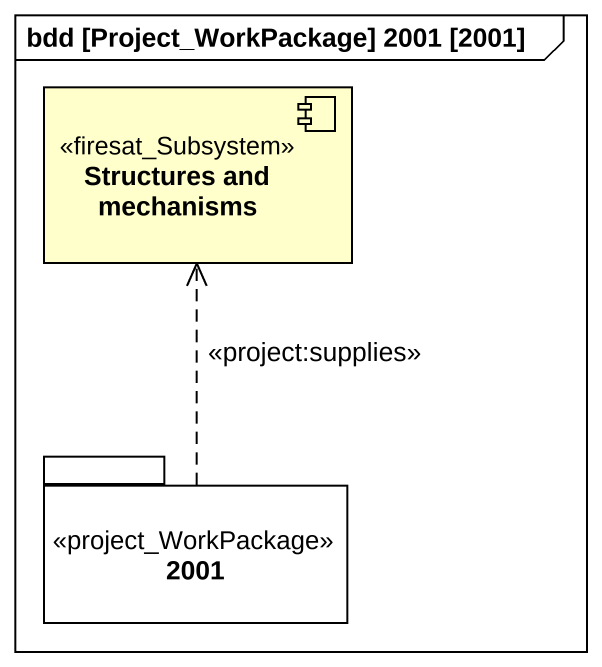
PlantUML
@startuml
mainframe bdd [Project_WorkPackage] 2001 [2001]
component "Structures and mechanisms" as Structures_and_mechanisms <<firesat_Subsystem>>
package "2001" as p2001 <<project_WorkPackage>> {
}
p2001 .up.> Structures_and_mechanisms : <<project:supplies>>
@enduml
